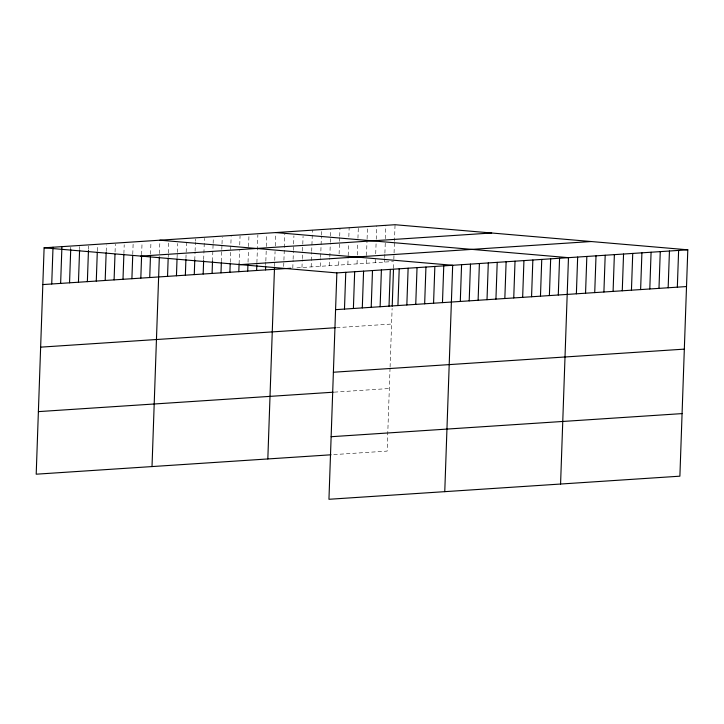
<?xml version="1.0" encoding="UTF-8"?>
<svg xmlns="http://www.w3.org/2000/svg" width="724" height="724" viewBox="0 0 724 724"><rect width="100%" height="100%" fill="white"/><g stroke="black" fill="none" stroke-linecap="round" stroke-linejoin="round"><path stroke-width="0.54" stroke-dasharray="3.62 2.71" d="M70.717 249.4L70.789 247.174M79.622 248.812L79.703 246.585M88.491 249.346L88.609 245.997M97.324 250.984L97.514 245.418M106.193 251.509L106.428 244.83M115.062 252.033L115.333 244.241M123.895 253.681L124.202 244.766M132.763 254.205L133.153 243.065M141.632 254.73L142.058 242.486M150.538 254.151L150.927 243.011M159.452 253.563L159.877 241.309M168.203 257.427L168.321 254.088M168.357 252.975L168.71 242.947M177.072 257.952L177.226 253.5M177.271 252.386L177.579 243.481M185.941 258.486L186.53 241.78M194.774 260.124L195.046 252.332M195.082 251.219L195.399 242.305M195.435 241.192L195.516 238.965M203.679 259.536L204.421 238.377M212.512 261.183L213.091 244.477M213.137 243.364L213.327 237.789M221.381 261.708L221.77 250.567M221.806 249.454L221.969 245.002M222.006 243.888L222.241 237.201M230.25 262.233L231.146 236.621M239.083 263.88L239.553 250.513M239.744 244.938L240.051 236.033M248.033 262.178L248.423 251.038M248.576 246.585L248.966 235.445M256.902 262.703L257.871 234.857M265.69 265.455L265.808 262.115M265.844 261.002L266.197 250.975M266.351 246.522L266.785 234.268M274.559 265.989L274.713 261.527M274.758 260.414L275.066 251.509M275.265 245.934L275.654 234.802M283.699 266.495L284.831 234.196M292.804 268.115L293.075 260.323M293.111 259.21L293.383 251.409M293.428 250.296L293.926 235.816M301.98 267.518L302.252 259.717M302.288 258.604L302.523 251.925M302.56 250.812L302.759 245.237M302.795 244.124L303.066 236.332M311.157 266.912L311.664 252.432M311.7 251.319L312.442 230.151M320.334 266.305L320.605 258.513M320.651 257.391L321.384 236.232M321.429 235.119L321.619 229.553M329.52 265.699L329.791 257.907M329.827 256.794L330.298 243.427M330.334 242.314L330.796 228.947M338.696 265.102L338.886 259.527M339.085 253.961L339.665 237.255M339.71 236.142L339.981 228.341M347.873 264.495L348.144 256.694M348.181 255.581L348.615 243.327M348.841 236.648L349.158 227.734M357.05 263.889L357.321 256.097M357.366 254.975L357.756 243.843M357.946 238.268L358.335 227.137M366.226 263.283L366.462 256.604M366.498 255.491L367.05 239.897M367.086 238.784L367.511 226.531M375.412 262.676L375.521 259.337M375.72 253.771L376.19 240.404M376.227 239.291L376.688 225.924M384.589 262.079L384.706 258.739M384.743 257.617L384.86 254.278M384.897 253.165L385.249 243.146M385.403 238.685L385.874 225.318M390.046 368.1L387.141 451.097L332.072 454.717M390.082 367.032L392.127 308.406M393.53 268.179L393.766 261.473M393.847 259.246L394.426 242.54M394.462 241.427L395.051 224.721M296.885 267.853L392.743 261.536M336.506 327.673L391.584 324.044M334.262 392.146L389.331 388.517"/><path stroke-width="1.09" d="M687.8 249.807L336.859 272.903L328.949 499.279L679.89 476.184L687.8 249.807L395.051 224.721L44.11 247.816L36.2 474.193L331.049 454.79M51.73 283.989L53.015 247.228M60.635 283.401L61.92 246.649M69.549 282.812L70.717 249.4M78.454 282.224L79.586 249.925M87.369 281.645L88.455 250.459M96.274 281.057L97.288 252.097M105.179 280.469L106.156 252.622M114.093 279.88L114.989 254.269M122.999 279.292L123.858 254.794M131.904 278.713L132.727 255.319M140.818 278.125L141.596 255.844M149.723 277.536L150.465 256.377M152.013 466.573L159.334 256.902M167.543 276.36L168.167 258.54M176.448 275.781L177.036 259.074M185.362 275.192L185.905 259.599M194.267 274.604L194.774 260.124M203.173 274.016L203.643 260.649M212.087 273.428L212.512 261.183M220.992 272.848L221.345 262.821M229.906 272.26L230.214 263.346M238.811 271.672L239.083 263.88M247.717 271.084L247.952 264.405M256.631 270.495L256.821 264.93M265.536 269.916L265.654 266.568M267.826 458.953L274.523 267.102M344.479 309.076L345.764 272.324M353.393 308.487L354.669 271.735M362.299 307.899L363.584 271.147M371.204 307.32L372.489 270.559M380.118 306.732L381.403 269.971M389.023 306.143L390.308 269.391M392.209 306.171L393.494 269.292M397.928 305.555L399.214 268.803M406.843 304.967L408.128 268.215M415.748 304.388L417.033 267.627M424.662 303.799L425.938 267.038M433.567 303.211L434.853 266.459M442.473 302.623L443.758 265.871M444.762 491.659L452.672 265.283L159.913 240.196M460.292 301.456L461.577 264.694M469.197 300.867L470.482 264.106M478.111 300.279L479.397 263.527M487.017 299.691L488.302 262.939M495.931 299.103L497.207 262.35M504.836 298.523L506.121 261.762M513.741 297.935L515.026 261.174M522.656 297.347L523.941 260.595M531.561 296.759L532.846 260.007M540.466 296.17L541.751 259.418M549.38 295.591L550.665 258.83M558.285 295.003L559.571 258.242M560.575 484.039L568.476 257.663L275.726 232.567M576.376 293.808L577.661 257.056M585.553 293.202L586.838 256.45M594.73 292.605L596.015 255.844M603.906 291.998L605.192 255.246M613.092 291.392L614.368 254.64M622.269 290.786L623.554 254.034M631.446 290.188L632.731 253.427M640.622 289.582L641.907 252.821M649.799 288.976L651.084 252.224M658.985 288.369L660.261 251.617M668.161 287.772L669.447 251.011M677.338 287.166L678.623 250.404M140.709 256.097L491.659 232.992M240.25 264.631L591.191 241.526M42.825 284.577L290.758 268.251M335.574 309.664L686.515 286.559M40.635 347.149L335.493 327.737M333.384 372.236L684.334 349.131M38.381 411.621L333.239 392.209M331.139 436.708L682.08 413.603M44.11 247.816L336.859 272.903"/></g></svg>
